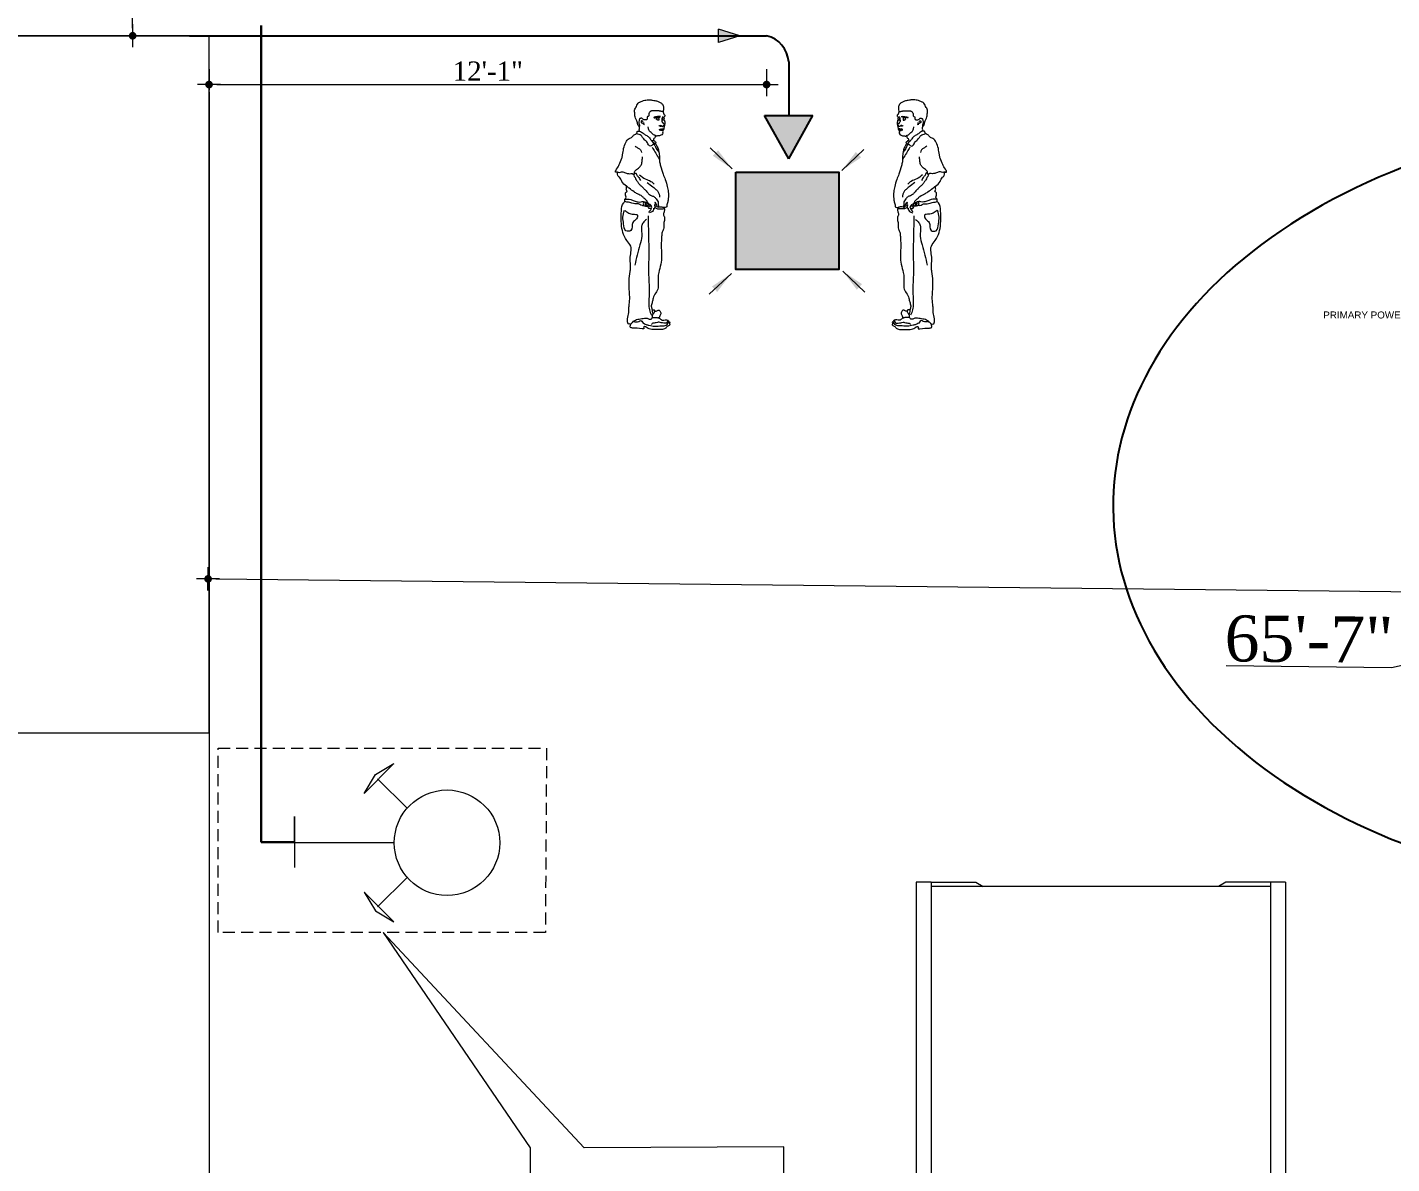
# Model space of a CAD drawing. Header units: inches. Extents: x -250485 to 735580, y -140410 to 288049.
# Drawn here: x 16650.7 to 17005.5, y 21759.8 to 22055.3 of the extents above; entities that cross this region are included whole.
import ezdxf

# ---------------------------------------------------------------- set-up
doc = ezdxf.new("R2010")
doc.units = ezdxf.units.IN
doc.header["$MEASUREMENT"] = 0
doc.header["$PDMODE"] = 35
doc.linetypes.add('0X01_5545_01P_02nd-M$0$0X01_5545_01P_02nd-M$0$10117_C2_FP00-LOADING$0$HIDDEN2', pattern=[4.75, 3.125, -1.625])
doc.linetypes.add('CONTINOUS', pattern=[0])
doc.layers.get('0').update_dxf_attribs({"lineweight": 0})
doc.layers.get('Defpoints').update_dxf_attribs({"lineweight": 0})
doc.layers.add('8', color=7, linetype='Continuous')
doc.layers.add('Sprinklar Branch Pipe..', color=10, linetype='Continuous')
doc.layers.add('BOUNDARY', color=7, linetype='Continuous', lineweight=0, true_color=0x999900)
for name, color, linetype, lineweight in [('DIEN HOA', 111, 'Continuous', 0), ('FPS- Pillar Hydrant', 1, 'Continuous', 25), ('Layer1', 134, 'Continuous', 0), ('MS Pipe', 1, 'Continuous', 18), ('Referance', 6, 'Continuous', 5), ('Text', 7, 'Continuous', 0), ('wall', 7, 'Continuous', 0)]:
    doc.layers.add(name, color=color, linetype=linetype, lineweight=lineweight)
doc.styles.add('REG', font='times.ttf')
doc.styles.get("Standard").update_dxf_attribs({"font": 'arialbd.ttf', "height": 24})
doc.dimstyles.new('1_4', dxfattribs={"dimtxt": 5, "dimasz": 2, "dimexe": 0, "dimexo": 1, "dimgap": 2, "dimtad": 0, "dimdec": 1, "dimzin": 3, "dimdsep": 46, "dimlunit": 4, "dimtxsty": 'Standard', "dimblk": 'OBLIQUE', "dimcen": 0, "dimclrd": 256, "dimclre": 256, "dimclrt": 142, "dimadec": 1, "dimazin": 1, "dimtfac": 0.5, "dimtdec": 1, "dimtix": 1, "dimtofl": 0, "dimtmove": 0, "dimatfit": 3, "dimfxl": 3, "dimtolj": 1, "dimtzin": 0, "dimlwd": -1, "dimlwe": -1, "dimarcsym": 0})
doc.dimstyles.new('Dim-Pres', dxfattribs={"dimtxt": 5.5, "dimasz": 2, "dimexe": 1.5, "dimexo": 1.5, "dimgap": 1, "dimtad": 3, "dimdec": 0, "dimzin": 3, "dimdsep": 46, "dimlunit": 4, "dimtxsty": 'REG', "dimblk": 'point', "dimcen": 2, "dimclrd": 256, "dimclre": 256, "dimclrt": 7, "dimadec": 0, "dimazin": 0, "dimtfac": 0.75, "dimtdec": 0, "dimtmove": 1, "dimatfit": 3, "dimldrblk": 'point', "dimfxl": 0, "dimtolj": 1, "dimtzin": 0, "dimlwd": -1, "dimlwe": -1, "dimarcsym": 1})

# ---------------------------------------------------------------- blocks, each defined once
blk = doc.blocks.new('A$C43186C71')
at = {"layer": 'DIEN HOA'}
for p, q in [((0, 1500), (3184.1, 1500)), ((0, 1500), (0, 1440)), ((3184.1, 1500), (3184.1, 1440)), ((3416.1, 1491.8), (3899.1, 1491.8)), ((3899.1, 1491.8), (3948, 1431.8)), ((4122.7, 1431.8), (4122.7, 1491.8)), ((4122.7, 1491.8), (4150.7, 1491.8)), ((0, 1440), (3184.1, 1440)), ((0, 1440), (0, 1257.6)), ((17.8, 1440), (17.8, 60)), ((3060, 1440), (3060, 1003.1)), ((3120, 1440), (3120, 1003.1)), ((3356.1, 1431.8), (4114.6, 1431.8)), ((3356.1, 1401.8), (4140, 1401.8)), ((3326.1, 1371.8), (4106.1, 1371.8)), ((3236.1, 1311.8), (3236.1, 1003.1)), ((3266.1, 1311.8), (3266.1, 188.2)), ((0, 1257.6), (17.8, 1227.6)), ((4450.7, 1191.8), (4450.7, 308.2)), ((4390.7, 1161.8), (4390.7, 338.2)), ((3036.8, 943.1), (3036.8, 556.9)), ((3060, 943.1), (3060, 556.9)), ((3120, 943.1), (3120, 556.9)), ((3236.1, 943.1), (3236.1, 556.9)), ((4068.8, 750), (4085.2, 873.7)), ((4085.2, 873.7), (4265.1, 873.8)), ((4206, 750.1), (4068.8, 750)), ((4068.8, 750), (4085.2, 626.3)), ((4085.2, 626.3), (4265.1, 626.2)), ((3060, 496.9), (3060, 60)), ((3120, 496.9), (3120, 60)), ((3236.1, 496.9), (3236.1, 188.2)), ((0, 242.4), (17.8, 272.4)), ((0, 60), (0, 242.4)), ((3326.1, 128.2), (4106.1, 128.2)), ((0, 60), (3184.1, 60)), ((0, 60), (0, 0)), ((3184.1, 60), (3184.1, 0)), ((3356.1, 98.2), (4140, 98.2)), ((3356.1, 68.2), (4120.7, 68.2)), ((3899.1, 8.2), (3948, 68.2)), ((4122.7, 68.2), (4122.7, 8.2)), ((3416.1, 8.2), (3899.1, 8.2)), ((4122.7, 8.2), (4150.7, 8.2)), ((0, 0), (3184.1, 0))]:
    blk.add_line(p, q, dxfattribs=at)
for points in [[(3036.8, 1003.1), (3266.1, 1003.1), (3266.1, 943.1), (3036.8, 943.1)], [(3035.6, 901.1), (2902.6, 901.1), (2902.6, 599.1), (3035.6, 599.1)], [(3036.8, 496.9), (3266.1, 496.9), (3266.1, 556.9), (3036.8, 556.9)]]:
    blk.add_lwpolyline(points, close=True, dxfattribs=at)
for centre, radius, start, end in [((3416.1, 1311.8), 180, 90, 180), ((4150.7, 1191.8), 300, 0, 90), ((3356.1, 1311.8), 120, 90, 180), ((3356.1, 1311.8), 90, 90, 180), ((4114.6, 1191.8), 240, 9.2506, 90), ((4120.7, 1161.8), 270, 0, 90), ((4140, 1221.8), 180, 9.777, 90), ((3326.1, 1311.8), 60, 90, 180), ((4106.1, 1251.8), 120, 0, 90), ((1402.1, 750), 2868.3, 349.9245, 10.0755), ((1402.1, 750), 2958.3, 350.223, 9.777), ((1402.1, 750), 2988.3, 350.7494, 9.2506), ((4211, 806.6), 56.9, 264.933, 6.6458), ((4211, 693.4), 56.9, 353.3542, 95.067), ((4120.7, 338.2), 270, 270, 0), ((4150.7, 308.2), 300, 270, 0), ((4106.1, 248.2), 120, 270, 0), ((4114.6, 308.2), 240, 270, 350.7494), ((4140, 278.2), 180, 270, 350.223), ((3356.1, 188.2), 120, 180, 270), ((3416.1, 188.2), 180, 180, 270), ((3326.1, 188.2), 60, 180, 270), ((3356.1, 188.2), 90, 180, 270)]:
    blk.add_arc(centre, radius, start, end, dxfattribs=at)
blk = doc.blocks.new('MAN')
for points, knots in [([(-42668.167, 31194.076), (-42668.157, 31194.098), (-42668.155, 31194.157), (-42668.17, 31194.243), (-42668.235, 31194.308), (-42668.311, 31194.345), (-42668.39, 31194.366), (-42668.472, 31194.378), (-42668.544, 31194.394), (-42668.619, 31194.382), (-42668.687, 31194.378), (-42668.755, 31194.356), (-42668.804, 31194.327), (-42668.854, 31194.309), (-42668.887, 31194.264), (-42668.918, 31194.189), (-42668.98, 31194.107), (-42668.954, 31193.993), (-42668.959, 31193.9), (-42668.914, 31193.832), (-42668.897, 31193.777), (-42668.882, 31193.72), (-42668.867, 31193.681), (-42668.829, 31193.617), (-42668.83, 31193.695), (-42668.849, 31193.739), (-42668.844, 31193.799), (-42668.837, 31193.842), (-42668.824, 31193.873), (-42668.801, 31193.869), (-42668.784, 31193.876), (-42668.765, 31193.876), (-42668.747, 31193.865), (-42668.732, 31193.843), (-42668.702, 31193.834), (-42668.669, 31193.83), (-42668.641, 31193.832), (-42668.62, 31193.844), (-42668.605, 31193.874), (-42668.623, 31193.926), (-42668.575, 31193.925), (-42668.563, 31193.951), (-42668.569, 31193.981), (-42668.563, 31194.016), (-42668.551, 31194.053), (-42668.524, 31194.062), (-42668.504, 31194.078), (-42668.478, 31194.077), (-42668.455, 31194.078), (-42668.434, 31194.081), (-42668.412, 31194.083), (-42668.387, 31194.086), (-42668.359, 31194.079), (-42668.333, 31194.087), (-42668.312, 31194.078), (-42668.294, 31194.081), (-42668.279, 31194.078), (-42668.259, 31194.067), (-42668.236, 31194.071), (-42668.211, 31194.062), (-42668.189, 31194.066), (-42668.17, 31194.069), (-42668.167, 31194.076)], [0, 0, 0, 0, 1.811581, 4.449191, 6.406894, 8.612789, 10.954555, 12.619753, 14.984025, 16.606638, 18.339838, 20.293277, 21.989618, 22.742457, 24.27072, 26.086631, 29.108798, 31.593136, 34.683397, 35.98875, 37.732233, 39.173396, 40.317907, 41.486596, 42.685774, 43.946621, 45.808047, 46.914357, 47.426631, 48.075778, 48.438228, 48.884098, 49.476798, 49.935563, 50.881357, 51.763573, 52.523545, 53.001517, 53.53968, 54.996326, 55.855416, 56.282658, 56.982779, 58.179211, 59.081822, 59.633437, 60.284781, 60.957562, 61.601752, 62.050756, 62.61162, 63.311826, 63.965669, 64.721891, 65.353758, 65.577823, 66.094248, 66.557791, 67.263012, 67.840385, 68.470736, 69.05441, 69.05441, 69.05441, 69.05441]), ([(-42668.167, 31194.076), (-42668.167, 31194.057), (-42668.167, 31194.03), (-42668.155, 31194), (-42668.148, 31193.982), (-42668.138, 31193.965), (-42668.112, 31193.947), (-42668.141, 31193.918), (-42668.15, 31193.887), (-42668.144, 31193.857), (-42668.154, 31193.828), (-42668.132, 31193.809), (-42668.127, 31193.771), (-42668.126, 31193.725), (-42668.133, 31193.67), (-42668.145, 31193.627), (-42668.156, 31193.591), (-42668.152, 31193.56), (-42668.173, 31193.549), (-42668.175, 31193.532), (-42668.189, 31193.509), (-42668.182, 31193.477), (-42668.181, 31193.427), (-42668.23, 31193.404), (-42668.278, 31193.387), (-42668.321, 31193.382), (-42668.355, 31193.378), (-42668.379, 31193.385), (-42668.389, 31193.397), (-42668.397, 31193.4), (-42668.439, 31193.416)], [0, 0, 0, 0, 1.476791, 2.038834, 2.44738, 2.940545, 3.606275, 4.404562, 5.368394, 6.102104, 6.784151, 7.403384, 8.093936, 9.670907, 11.002315, 12.27248, 13.130692, 13.914144, 14.340655, 14.714193, 15.179529, 16.337536, 17.154913, 18.758978, 19.836591, 21.162835, 22.042451, 22.467816, 23.009793, 23.164992, 23.164992, 23.164992, 23.164992]), ([(-42669.194, 31191.989), (-42669.24, 31192.025), (-42669.324, 31192.091), (-42669.355, 31192.217), (-42669.426, 31192.261), (-42669.451, 31192.311), (-42669.42, 31192.389), (-42669.53, 31192.361), (-42669.437, 31192.494), (-42669.389, 31192.588), (-42669.328, 31192.734), (-42669.289, 31192.882), (-42669.276, 31193.036), (-42669.225, 31193.193), (-42669.14, 31193.317), (-42669.024, 31193.34), (-42668.992, 31193.43), (-42668.904, 31193.429), (-42668.904, 31193.485), (-42668.879, 31193.521), (-42668.825, 31193.499), (-42668.839, 31193.558), (-42668.827, 31193.596), (-42668.833, 31193.626), (-42668.836, 31193.641)], [0, 0, 0, 0, 4.444786, 8.00712, 9.13449, 10.706847, 12.109938, 13.489839, 15.627272, 19.481051, 24.272312, 26.839183, 31.396906, 36.000072, 39.63065, 42.26371, 44.242197, 46.091119, 47.291294, 47.989546, 49.108712, 50.087095, 51.290327, 52.389876, 52.389876, 52.389876, 52.389876]), ([(-42668.728, 31193.783), (-42668.733, 31193.786), (-42668.745, 31193.793), (-42668.762, 31193.81), (-42668.787, 31193.798), (-42668.783, 31193.773), (-42668.778, 31193.748), (-42668.753, 31193.743), (-42668.737, 31193.725), (-42668.707, 31193.718), (-42668.716, 31193.691), (-42668.691, 31193.7), (-42668.705, 31193.721), (-42668.715, 31193.739), (-42668.712, 31193.752), (-42668.711, 31193.759)], [0, 0, 0, 0, 0.477472, 1.089802, 1.561811, 2.182298, 2.831349, 3.267774, 4.001923, 4.728793, 5.087943, 5.38069, 6.004884, 6.443304, 6.98751, 6.98751, 6.98751, 6.98751]), ([(-42668.439, 31193.416), (-42668.494, 31193.466), (-42668.549, 31193.505), (-42668.579, 31193.583), (-42668.586, 31193.625), (-42668.589, 31193.64)], [0, 0, 0, 0, 2.856988, 5.048503, 6.18321, 6.18321, 6.18321, 6.18321]), ([(-42668.251, 31193.934), (-42668.267, 31193.928), (-42668.291, 31193.917), (-42668.329, 31193.924), (-42668.366, 31193.906), (-42668.398, 31193.919), (-42668.439, 31193.89), (-42668.396, 31193.889), (-42668.366, 31193.903), (-42668.317, 31193.903), (-42668.283, 31193.905), (-42668.253, 31193.907), (-42668.255, 31193.922), (-42668.257, 31193.93)], [0, 0, 0, 0, 1.255216, 2.009378, 2.825859, 4.21543, 4.737531, 5.406538, 6.195457, 7.772113, 8.736503, 9.142541, 9.687629, 9.687629, 9.687629, 9.687629]), ([(-42668.363, 31193.861), (-42668.356, 31193.866), (-42668.341, 31193.878), (-42668.32, 31193.887), (-42668.283, 31193.887), (-42668.296, 31193.851), (-42668.287, 31193.818), (-42668.312, 31193.82), (-42668.329, 31193.827), (-42668.345, 31193.837), (-42668.363, 31193.847), (-42668.36, 31193.857), (-42668.359, 31193.862)], [0, 0, 0, 0, 0.636975, 1.434186, 1.870458, 3.014156, 3.501638, 3.954476, 4.398034, 5.048741, 5.428585, 5.761573, 5.761573, 5.761573, 5.761573]), ([(-42668.292, 31193.672), (-42668.285, 31193.664), (-42668.268, 31193.646), (-42668.253, 31193.684), (-42668.235, 31193.673), (-42668.219, 31193.672), (-42668.209, 31193.651), (-42668.177, 31193.636), (-42668.163, 31193.661), (-42668.161, 31193.67), (-42668.159, 31193.681)], [0, 0, 0, 0, 0.657006, 1.483154, 1.653956, 2.116015, 2.706476, 3.671286, 4.330769, 4.746178, 4.746178, 4.746178, 4.746178]), ([(-42668.282, 31193.548), (-42668.278, 31193.554), (-42668.269, 31193.566), (-42668.246, 31193.577), (-42668.225, 31193.579), (-42668.208, 31193.57), (-42668.196, 31193.583), (-42668.175, 31193.581), (-42668.162, 31193.575), (-42668.154, 31193.571)], [0, 0, 0, 0, 0.494527, 1.161011, 1.872615, 2.11876, 2.485951, 2.97225, 3.621107, 3.621107, 3.621107, 3.621107]), ([(-42668.282, 31193.548), (-42668.27, 31193.549), (-42668.248, 31193.55), (-42668.219, 31193.552), (-42668.197, 31193.558), (-42668.178, 31193.562), (-42668.164, 31193.562), (-42668.157, 31193.562)], [0, 0, 0, 0, 0.927583, 1.685774, 2.197028, 2.663229, 3.224351, 3.224351, 3.224351, 3.224351]), ([(-42668.262, 31193.665), (-42668.255, 31193.66), (-42668.24, 31193.649), (-42668.223, 31193.659), (-42668.215, 31193.664)], [0, 0, 0, 0, 0.627072, 1.31637, 1.31637, 1.31637, 1.31637]), ([(-42668.169, 31193.926), (-42668.181, 31193.913), (-42668.198, 31193.895), (-42668.193, 31193.855), (-42668.219, 31193.797), (-42668.19, 31193.752), (-42668.161, 31193.723)], [0, 0, 0, 0, 1.237423, 1.785831, 2.999842, 5.719744, 5.719744, 5.719744, 5.719744]), ([(-42668.148, 31193.831), (-42668.164, 31193.825), (-42668.179, 31193.822), (-42668.209, 31193.833), (-42668.192, 31193.858), (-42668.2, 31193.88), (-42668.182, 31193.894), (-42668.165, 31193.89), (-42668.135, 31193.891), (-42668.155, 31193.848), (-42668.148, 31193.828), (-42668.146, 31193.824)], [0, 0, 0, 0, 0.651795, 1.272999, 1.901174, 2.389786, 2.922884, 3.20435, 3.752437, 5.096161, 5.440253, 5.440253, 5.440253, 5.440253]), ([(-42668.177, 31193.741), (-42668.164, 31193.732), (-42668.14, 31193.715), (-42668.144, 31193.673), (-42668.161, 31193.664), (-42668.167, 31193.66)], [0, 0, 0, 0, 1.178862, 2.105908, 2.623159, 2.623159, 2.623159, 2.623159]), ([(-42668.839, 31193.512), (-42668.815, 31193.507), (-42668.757, 31193.497), (-42668.699, 31193.419), (-42668.598, 31193.389), (-42668.538, 31193.311), (-42668.491, 31193.243), (-42668.453, 31193.209), (-42668.403, 31193.184), (-42668.469, 31193.141), (-42668.508, 31193.078), (-42668.583, 31193.133), (-42668.609, 31193.211), (-42668.679, 31193.262), (-42668.736, 31193.329), (-42668.769, 31193.394), (-42668.841, 31193.427), (-42668.886, 31193.439), (-42668.912, 31193.447)], [0, 0, 0, 0, 1.820011, 4.379937, 6.972452, 9.639952, 11.684395, 13.240027, 13.890909, 15.089364, 17.376181, 19.015991, 20.756199, 23.775816, 25.31424, 27.561827, 29.125116, 31.193379, 31.193379, 31.193379, 31.193379]), ([(-42668.399, 31193.401), (-42668.395, 31193.384), (-42668.388, 31193.355), (-42668.409, 31193.318), (-42668.439, 31193.302), (-42668.439, 31193.266), (-42668.411, 31193.243), (-42668.395, 31193.219), (-42668.358, 31193.202), (-42668.395, 31193.181), (-42668.367, 31193.146), (-42668.35, 31193.103), (-42668.309, 31193.041), (-42668.296, 31192.955), (-42668.276, 31192.865), (-42668.266, 31192.769), (-42668.277, 31192.661), (-42668.228, 31192.508), (-42668.189, 31192.343), (-42668.102, 31192.158), (-42668.061, 31191.993), (-42668.023, 31191.818), (-42668.021, 31191.673), (-42668.041, 31191.562), (-42668.053, 31191.494), (-42668.08, 31191.452), (-42668.052, 31191.398), (-42668.109, 31191.394), (-42668.169, 31191.398), (-42668.117, 31191.333), (-42668.145, 31191.279), (-42668.161, 31191.227), (-42668.168, 31191.181), (-42668.141, 31191.147), (-42668.129, 31191.097), (-42668.133, 31191.037), (-42668.157, 31190.983), (-42668.153, 31190.9), (-42668.146, 31190.804), (-42668.209, 31190.697), (-42668.213, 31190.544), (-42668.232, 31190.326), (-42668.208, 31190.068), (-42668.228, 31189.81), (-42668.312, 31189.567), (-42668.318, 31189.347), (-42668.295, 31189.148), (-42668.378, 31189.013), (-42668.455, 31188.89), (-42668.467, 31188.763), (-42668.511, 31188.67), (-42668.496, 31188.601), (-42668.483, 31188.549), (-42668.445, 31188.547), (-42668.409, 31188.541), (-42668.406, 31188.523), (-42668.405, 31188.513)], [0, 0, 0, 0, 1.271323, 2.222562, 3.033549, 3.651759, 4.643689, 5.570946, 6.23263, 6.743931, 7.837045, 8.694088, 10.550729, 13.375204, 15.281365, 17.669213, 20.752351, 23.533917, 29.847543, 33.867707, 39.157248, 42.879991, 47.583022, 50.168866, 51.606399, 52.876658, 53.798649, 55.133343, 56.087954, 57.309786, 59.269443, 60.522708, 61.626227, 62.631998, 63.693077, 65.521138, 67.129485, 68.103388, 71.922543, 74.231734, 77.366727, 83.45095, 91.175052, 97.14875, 103.218097, 110.749792, 114.080287, 118.172663, 122.435742, 125.109653, 127.90045, 130.000071, 130.390876, 131.858105, 132.317096, 133.047249, 133.047249, 133.047249, 133.047249]), ([(-42668.434, 31193.267), (-42668.435, 31193.257), (-42668.436, 31193.24), (-42668.463, 31193.244), (-42668.477, 31193.242), (-42668.486, 31193.241)], [0, 0, 0, 0, 0.646502, 1.008315, 1.768124, 1.768124, 1.768124, 1.768124]), ([(-42668.174, 31193.538), (-42668.181, 31193.536), (-42668.193, 31193.533), (-42668.211, 31193.531), (-42668.225, 31193.535), (-42668.239, 31193.535), (-42668.248, 31193.539), (-42668.282, 31193.548)], [0, 0, 0, 0, 0.538271, 0.96658, 1.327609, 1.639691, 2.071013, 2.071013, 2.071013, 2.071013]), ([(-42669.5, 31192.384), (-42669.483, 31192.381), (-42669.447, 31192.375), (-42669.369, 31192.362), (-42669.285, 31192.401), (-42669.219, 31192.352), (-42669.167, 31192.337), (-42669.101, 31192.327), (-42669.042, 31192.353), (-42668.975, 31192.299), (-42668.971, 31192.362), (-42668.963, 31192.397), (-42668.927, 31192.435), (-42668.878, 31192.463), (-42668.823, 31192.519), (-42668.764, 31192.594), (-42668.756, 31192.699), (-42668.747, 31192.77), (-42668.742, 31192.804)], [0, 0, 0, 0, 1.319373, 2.819057, 6.079373, 7.351194, 8.77233, 10.302514, 12.287407, 13.664671, 14.560358, 15.919578, 16.654215, 18.46207, 20.270332, 22.659902, 25.533603, 28.172379, 28.172379, 28.172379, 28.172379]), ([(-42668.945, 31193.095), (-42668.918, 31193.078), (-42668.868, 31193.045), (-42668.792, 31193), (-42668.777, 31192.949), (-42668.769, 31192.925)], [0, 0, 0, 0, 2.510776, 4.60314, 6.47111, 6.47111, 6.47111, 6.47111]), ([(-42668.474, 31193.069), (-42668.45, 31193.027), (-42668.399, 31192.934), (-42668.323, 31192.821), (-42668.284, 31192.742), (-42668.271, 31192.715)], [0, 0, 0, 0, 3.707463, 8.120828, 10.456919, 10.456919, 10.456919, 10.456919]), ([(-42668.44, 31193.159), (-42668.428, 31193.145), (-42668.394, 31193.108), (-42668.363, 31193.022), (-42668.316, 31192.966), (-42668.291, 31192.935)], [0, 0, 0, 0, 1.384888, 3.837808, 6.922161, 6.922161, 6.922161, 6.922161]), ([(-42668.382, 31193.167), (-42668.39, 31193.163), (-42668.405, 31193.154), (-42668.422, 31193.149), (-42668.429, 31193.147)], [0, 0, 0, 0, 0.70712, 1.317769, 1.317769, 1.317769, 1.317769]), ([(-42668.979, 31192.319), (-42668.982, 31192.31), (-42668.991, 31192.276), (-42668.948, 31192.227), (-42668.923, 31192.159), (-42668.87, 31192.098), (-42668.837, 31192.033), (-42668.776, 31191.991), (-42668.725, 31191.939), (-42668.675, 31191.879), (-42668.63, 31191.836), (-42668.599, 31191.806), (-42668.582, 31191.771), (-42668.536, 31191.754), (-42668.499, 31191.717), (-42668.432, 31191.705), (-42668.382, 31191.66), (-42668.344, 31191.604), (-42668.309, 31191.554), (-42668.305, 31191.497), (-42668.31, 31191.453), (-42668.273, 31191.411), (-42668.336, 31191.394), (-42668.337, 31191.445), (-42668.358, 31191.479), (-42668.369, 31191.509), (-42668.396, 31191.558), (-42668.402, 31191.507), (-42668.378, 31191.472), (-42668.426, 31191.467), (-42668.395, 31191.42), (-42668.397, 31191.391), (-42668.435, 31191.327), (-42668.426, 31191.405), (-42668.443, 31191.28), (-42668.491, 31191.277), (-42668.555, 31191.228), (-42668.56, 31191.304), (-42668.511, 31191.308), (-42668.492, 31191.377), (-42668.55, 31191.349), (-42668.584, 31191.392), (-42668.597, 31191.436), (-42668.632, 31191.46), (-42668.649, 31191.491), (-42668.637, 31191.524), (-42668.603, 31191.536), (-42668.635, 31191.601), (-42668.696, 31191.633), (-42668.769, 31191.725), (-42668.879, 31191.757), (-42668.993, 31191.841), (-42669.099, 31191.91), (-42669.168, 31191.968), (-42669.194, 31191.989)], [0, 0, 0, 0, 0.696703, 2.610756, 4.392378, 6.374536, 8.70235, 9.83625, 11.983873, 14.336932, 15.795312, 16.836409, 17.663608, 18.640938, 20.38665, 21.628864, 23.64657, 25.347786, 26.933937, 28.172121, 29.665548, 30.391823, 31.402206, 32.423722, 33.445237, 34.475759, 35.350436, 36.072298, 37.12682, 37.691771, 38.518423, 40.026731, 40.958758, 41.584507, 43.250772, 45.028212, 46.298675, 47.353197, 48.683401, 49.735654, 50.725653, 51.871262, 53.409827, 54.179588, 55.036799, 55.957281, 56.552937, 57.273672, 60.351962, 62.310989, 65.971409, 68.823395, 73.136679, 75.707005, 75.707005, 75.707005, 75.707005]), ([(-42668.974, 31192.332), (-42668.957, 31192.345), (-42668.922, 31192.373), (-42668.915, 31192.289), (-42668.85, 31192.241), (-42668.822, 31192.18), (-42668.804, 31192.142)], [0, 0, 0, 0, 1.25053, 2.59406, 4.497242, 7.604432, 7.604432, 7.604432, 7.604432]), ([(-42668.827, 31192.303), (-42668.776, 31192.26), (-42668.683, 31192.18), (-42668.522, 31192.137), (-42668.45, 31192.071), (-42668.42, 31192.043)], [0, 0, 0, 0, 5.055561, 9.308808, 12.443015, 12.443015, 12.443015, 12.443015]), ([(-42668.618, 31192.085), (-42668.563, 31192.046), (-42668.479, 31191.985), (-42668.379, 31191.902), (-42668.287, 31191.821), (-42668.278, 31191.735), (-42668.271, 31191.677)], [0, 0, 0, 0, 5.203885, 7.976949, 10.086391, 14.311881, 14.311881, 14.311881, 14.311881]), ([(-42668.471, 31188.333), (-42668.454, 31188.332), (-42668.413, 31188.331), (-42668.362, 31188.338), (-42668.317, 31188.327), (-42668.283, 31188.311), (-42668.244, 31188.292), (-42668.208, 31188.25), (-42668.144, 31188.266), (-42668.091, 31188.264), (-42668.033, 31188.264), (-42668.02, 31188.222), (-42667.973, 31188.201), (-42668.004, 31188.161), (-42667.979, 31188.127), (-42668.028, 31188.106), (-42668.07, 31188.071), (-42668.14, 31187.996), (-42668.263, 31188.007), (-42668.389, 31187.995), (-42668.503, 31188.002), (-42668.589, 31188.024), (-42668.635, 31188.052), (-42668.664, 31188.079), (-42668.694, 31188.089), (-42668.72, 31188.062), (-42668.666, 31187.991), (-42668.908, 31188.046), (-42668.987, 31188.032), (-42669.112, 31188.056), (-42669.079, 31188.109), (-42669.072, 31188.16), (-42669.154, 31188.135), (-42669.182, 31188.292), (-42669.113, 31188.422), (-42669.133, 31188.597), (-42669.098, 31188.77), (-42669.102, 31189.017), (-42669.131, 31189.308), (-42669.099, 31189.555), (-42669.064, 31189.76), (-42669.122, 31189.992), (-42669.008, 31190.286), (-42669.265, 31190.544), (-42669.35, 31190.901), (-42669.338, 31191.25), (-42669.317, 31191.48), (-42669.225, 31191.563), (-42669.246, 31191.627), (-42669.178, 31191.673), (-42669.238, 31191.752), (-42669.211, 31191.826), (-42669.151, 31191.837), (-42669.205, 31191.879), (-42669.188, 31191.931), (-42669.191, 31191.966), (-42669.194, 31191.989)], [0, 0, 0, 0, 1.345772, 3.126476, 3.877028, 4.924028, 5.962997, 7.225725, 8.788034, 10.475136, 11.645461, 12.613793, 13.536902, 14.754121, 15.36985, 16.005821, 17.972862, 20.187235, 23.204409, 26.812127, 30.102798, 31.88384, 33.623659, 34.148602, 34.963321, 35.767129, 36.143073, 40.885691, 44.150268, 46.18356, 47.481583, 48.239712, 49.243926, 51.953399, 56.770696, 61.582801, 64.672256, 70.352466, 80.4591, 87.103771, 89.477505, 96.342906, 105.296462, 110.255394, 122.509514, 132.159801, 137.852171, 139.085577, 141.10603, 141.740897, 144.762795, 146.348652, 147.006116, 148.356943, 149.304963, 151.05263, 151.05263, 151.05263, 151.05263]), ([(-42669.232, 31191.311), (-42669.198, 31191.283), (-42669.129, 31191.227), (-42669.015, 31191.196), (-42668.857, 31191.212), (-42668.905, 31191.044), (-42669.072, 31190.988), (-42668.992, 31190.726), (-42669.263, 31190.722), (-42669.265, 31190.94), (-42669.307, 31191.122), (-42669.268, 31191.249), (-42669.248, 31191.315)], [0, 0, 0, 0, 3.286135, 6.690611, 9.602914, 12.312333, 16.17362, 21.998899, 25.588204, 30.674427, 35.436395, 40.589012, 40.589012, 40.589012, 40.589012]), ([(-42669.232, 31191.626), (-42669.206, 31191.624), (-42669.153, 31191.62), (-42669.063, 31191.622), (-42668.976, 31191.563), (-42668.874, 31191.55), (-42668.79, 31191.536), (-42668.74, 31191.564), (-42668.702, 31191.539), (-42668.739, 31191.504), (-42668.704, 31191.464), (-42668.77, 31191.431), (-42668.815, 31191.49), (-42668.891, 31191.494), (-42668.965, 31191.492), (-42669.034, 31191.507), (-42669.103, 31191.535), (-42669.173, 31191.538), (-42669.219, 31191.554), (-42669.24, 31191.562)], [0, 0, 0, 0, 2.03757, 4.090476, 6.751767, 9.769148, 11.951446, 13.217876, 13.66382, 14.872502, 15.669851, 16.774098, 18.61625, 20.611243, 22.311034, 24.364991, 25.973301, 28.004373, 29.695791, 29.695791, 29.695791, 29.695791]), ([(-42668.745, 31191.448), (-42668.733, 31191.447), (-42668.705, 31191.445), (-42668.678, 31191.441), (-42668.663, 31191.439)], [0, 0, 0, 0, 0.948179, 2.126984, 2.126984, 2.126984, 2.126984]), ([(-42668.721, 31191.551), (-42668.708, 31191.551), (-42668.682, 31191.55), (-42668.66, 31191.538), (-42668.649, 31191.532)], [0, 0, 0, 0, 1.047429, 1.939912, 1.939912, 1.939912, 1.939912]), ([(-42668.634, 31191.52), (-42668.643, 31191.528), (-42668.657, 31191.54), (-42668.676, 31191.51), (-42668.66, 31191.48), (-42668.669, 31191.449), (-42668.656, 31191.428), (-42668.631, 31191.425), (-42668.612, 31191.431), (-42668.602, 31191.434)], [0, 0, 0, 0, 0.727208, 1.097977, 2.295282, 3.115099, 3.369182, 4.037374, 4.867833, 4.867833, 4.867833, 4.867833]), ([(-42668.611, 31191.552), (-42668.598, 31191.527), (-42668.579, 31191.492), (-42668.519, 31191.475), (-42668.531, 31191.445), (-42668.533, 31191.409), (-42668.567, 31191.448), (-42668.585, 31191.472), (-42668.604, 31191.512), (-42668.626, 31191.518), (-42668.634, 31191.52)], [0, 0, 0, 0, 2.134154, 3.032972, 3.813837, 4.33821, 5.046644, 6.324563, 7.426977, 8.023883, 8.023883, 8.023883, 8.023883]), ([(-42668.501, 31191.351), (-42668.494, 31191.367), (-42668.48, 31191.398), (-42668.503, 31191.439), (-42668.521, 31191.467), (-42668.536, 31191.476), (-42668.541, 31191.479)], [0, 0, 0, 0, 1.228652, 2.493903, 3.295504, 3.802629, 3.802629, 3.802629, 3.802629]), ([(-42668.412, 31191.447), (-42668.392, 31191.443), (-42668.361, 31191.435), (-42668.319, 31191.394), (-42668.268, 31191.412), (-42668.222, 31191.413), (-42668.186, 31191.404), (-42668.164, 31191.395), (-42668.152, 31191.39)], [0, 0, 0, 0, 1.58372, 2.438363, 4.219745, 5.161603, 6.055065, 7.010888, 7.010888, 7.010888, 7.010888]), ([(-42668.398, 31191.404), (-42668.387, 31191.391), (-42668.36, 31191.359), (-42668.3, 31191.348), (-42668.245, 31191.355), (-42668.195, 31191.353), (-42668.161, 31191.36), (-42668.143, 31191.363)], [0, 0, 0, 0, 1.270369, 3.159251, 4.304778, 5.573701, 6.978016, 6.978016, 6.978016, 6.978016]), ([(-42668.632, 31191.061), (-42668.668, 31191.033), (-42668.732, 31190.982), (-42668.799, 31190.815), (-42668.735, 31190.6), (-42668.857, 31190.244), (-42668.917, 31189.976), (-42668.959, 31189.788)], [0, 0, 0, 0, 3.458464, 6.208956, 13.261117, 19.638004, 34.525588, 34.525588, 34.525588, 34.525588]), ([(-42668.59, 31191.159), (-42668.587, 31191.035), (-42668.581, 31190.801), (-42668.577, 31190.446), (-42668.56, 31190.071), (-42668.59, 31189.671), (-42668.554, 31189.212), (-42668.568, 31188.843), (-42668.568, 31188.549), (-42668.518, 31188.449), (-42668.493, 31188.4)], [0, 0, 0, 0, 9.48829, 18.048907, 27.288116, 38.319198, 48.871727, 62.569352, 66.911737, 71.074319, 71.074319, 71.074319, 71.074319]), ([(-42668.502, 31188.648), (-42668.495, 31188.62), (-42668.484, 31188.57), (-42668.475, 31188.494), (-42668.462, 31188.45), (-42668.455, 31188.426)], [0, 0, 0, 0, 2.22079, 3.951806, 5.82185, 5.82185, 5.82185, 5.82185]), ([(-42669.078, 31188.146), (-42669.057, 31188.166), (-42669.023, 31188.199), (-42668.973, 31188.25), (-42668.908, 31188.276), (-42668.837, 31188.292), (-42668.761, 31188.3), (-42668.69, 31188.311), (-42668.609, 31188.325), (-42668.55, 31188.27), (-42668.462, 31188.302), (-42668.475, 31188.381), (-42668.452, 31188.439), (-42668.41, 31188.465), (-42668.407, 31188.494), (-42668.405, 31188.513)], [0, 0, 0, 0, 2.238323, 3.643845, 5.43778, 7.444975, 9.294179, 11.278221, 13.07935, 15.299738, 16.730122, 18.997018, 20.489124, 21.270768, 22.606829, 22.606829, 22.606829, 22.606829]), ([(-42668.993, 31188.228), (-42668.945, 31188.212), (-42668.874, 31188.188), (-42668.786, 31188.266), (-42668.738, 31188.174), (-42668.658, 31188.141), (-42668.542, 31188.107), (-42668.396, 31188.081), (-42668.241, 31188.108), (-42668.074, 31188.099), (-42668.03, 31188.18), (-42668.008, 31188.219)], [0, 0, 0, 0, 3.736914, 5.377079, 6.951998, 9.938171, 12.118544, 16.219995, 21.164876, 24.545282, 27.722903, 27.722903, 27.722903, 27.722903]), ([(-42668.05, 31188.261), (-42668.051, 31188.233), (-42668.055, 31188.171), (-42668.154, 31188.173), (-42668.222, 31188.186), (-42668.281, 31188.202), (-42668.339, 31188.198), (-42668.397, 31188.174), (-42668.471, 31188.182), (-42668.488, 31188.145), (-42668.493, 31188.135)], [0, 0, 0, 0, 1.916808, 4.138599, 6.06899, 7.588123, 8.730362, 10.414401, 12.582965, 13.379566, 13.379566, 13.379566, 13.379566]), ([(-42668.405, 31188.513), (-42668.398, 31188.511), (-42668.378, 31188.506), (-42668.344, 31188.511), (-42668.316, 31188.535), (-42668.274, 31188.54), (-42668.252, 31188.501), (-42668.231, 31188.469), (-42668.239, 31188.414), (-42668.262, 31188.374), (-42668.282, 31188.327), (-42668.301, 31188.324), (-42668.31, 31188.323)], [0, 0, 0, 0, 0.49964, 1.607877, 2.455851, 3.317888, 4.421214, 5.489833, 6.254752, 8.46159, 9.197997, 9.862082, 9.862082, 9.862082, 9.862082])]:
    blk.add_open_spline(points, degree=3, knots=knots)
blk = doc.blocks.new('_Oblique')
at = {"color": 0, "linetype": 'ByBlock', "lineweight": -2}
blk.add_line((-0.5, -0.5), (0.5, 0.5), dxfattribs=at)
blk = doc.blocks.new('FFFF')
at = {"layer": 'wall', "lineweight": 53, "ltscale": 100000}
blk.add_hatch(color=3, dxfattribs=at).paths.add_polyline_path([(-42336, 31265.5), (-42339.5, 31254.5), (-42332.5, 31254.5)])
at = {"layer": 'wall', "color": 3, "ltscale": 100000}
for p, q in [((-42336, 31265.5), (-42339.5, 31254.5)), ((-42336, 31265.5), (-42332.5, 31254.5)), ((-42339.5, 31254.5), (-42332.5, 31254.5))]:
    blk.add_line(p, q, dxfattribs=at)
blk = doc.blocks.new('FPS- Pillar Hydrant')
at = {"layer": 'FPS- Pillar Hydrant', "lineweight": 0}
for p, q in [((-4332.24, -11785.1), (-4333.39, -11783.95)), ((-4333.39, -11783.95), (-4331.04, -11786.3)), ((-4333.39, -11783.95), (-4331.04, -11786.3)), ((-4331.95, -11784.81), (-4333.39, -11783.95)), ((-4332.11, -11785.13), (-4334.44, -11787.46)), ((-4331.04, -11786.3), (-4331.95, -11784.81)), ((-4325.55, -11792.25), (-4325.55, -11788.24)), ((-4333.42, -11790.19), (-4325.55, -11790.19)), ((-4325.55, -11790.19), (-4325.55, -11792.25)), ((-4332.11, -11795.24), (-4334.44, -11792.92)), ((-4333.39, -11796.43), (-4331.04, -11794.08)), ((-4333.39, -11796.43), (-4331.04, -11794.08)), ((-4331.04, -11794.08), (-4331.95, -11795.56)), ((-4332.24, -11795.27), (-4333.39, -11796.43)), ((-4331.95, -11795.56), (-4333.39, -11796.43))]:
    blk.add_line(p, q, dxfattribs=at)
blk.add_circle((-4337.58, -11790.19), 4.16, dxfattribs=at)
blk = doc.blocks.new('dot')
at = {"color": 4}
for p, q in [((-1.5, 0), (1.5, 0)), ((0, 1.5), (0, -1.5))]:
    blk.add_line(p, q, dxfattribs=at)
at = {"color": 6, "const_width": 0.5}
blk.add_lwpolyline([(-0.25, 0, 1), (0.25, 0, 1)], format="xyb", close=True, dxfattribs=at)
blk = doc.blocks.new('point')
blk.add_blockref('dot', (0, 0))
blk = doc.blocks.new('*D347')
at = {"layer": 'Defpoints', "color": 0, "ltscale": 30, "transparency": 16777216}
for p in [(16678.11, 22204.89), (16702.06, 22204.89, -2.42), (16697.98, 22053.11, -1.21)]:
    blk.add_point(p, dxfattribs=at)
at = {"layer": 'Layer1', "ltscale": 30, "transparency": 16777216}
for p, q in [((16682.08, 22204.89), (16676.61, 22204.89)), ((16678.11, 22055.11), (16678.11, 22202.89)), ((16682.1, 22053.11), (16676.61, 22053.11))]:
    blk.add_line(p, q, dxfattribs=at)
at = {"layer": 'Layer1', "ltscale": 30, "transparency": 16777216, "xscale": 2, "yscale": 2, "zscale": 2}
for p, rotation in [((16678.11, 22204.89), 90), ((16678.11, 22053.11), 270)]:
    blk.add_blockref('point', p, dxfattribs=dict(at, rotation=rotation))
at = {"layer": 'Layer1', "color": 7, "ltscale": 30, "transparency": 16777216, "insert": (16671, 22129), "char_height": 12, "attachment_point": 5, "rotation": 90, "style": 'REG'}
blk.add_mtext('\\A1;12\'-8"', dxfattribs=at)
blk = doc.blocks.new('*D348')
at = {"layer": 'Defpoints', "color": 0, "ltscale": 30, "transparency": 16777216}
for p in [(16697.98, 22053.11, -1.21), (16842.97, 22053.12, -1.21), (16842.97, 22040.43)]:
    blk.add_point(p, dxfattribs=at)
at = {"layer": 'Layer1', "ltscale": 30, "transparency": 16777216}
for p, q in [((16697.98, 22044.41), (16697.98, 22038.93)), ((16842.97, 22044.41), (16842.97, 22038.93)), ((16699.98, 22040.43), (16840.97, 22040.43))]:
    blk.add_line(p, q, dxfattribs=at)
at = {"layer": 'Layer1', "ltscale": 30, "transparency": 16777216, "xscale": 2, "yscale": 2, "zscale": 2, "rotation": 180}
blk.add_blockref('point', (16697.98, 22040.43), dxfattribs=at)
at = {"layer": 'Layer1', "ltscale": 30, "transparency": 16777216, "xscale": 2, "yscale": 2, "zscale": 2}
blk.add_blockref('point', (16842.97, 22040.43), dxfattribs=at)
at = {"layer": 'Layer1', "color": 7, "ltscale": 30, "transparency": 16777216, "insert": (16770.47, 22043.93), "char_height": 5, "attachment_point": 5, "style": 'REG'}
blk.add_mtext('\\A1;12\'-1"', dxfattribs=at)
blk = doc.blocks.new('*D349')
at = {"layer": 'Defpoints', "color": 0, "ltscale": 30, "transparency": 16777216}
for p in [(16698.03, 21940.79, 24.31), (17485.2, 21932.48, -1.2), (17484.89, 21903.57)]:
    blk.add_point(p, dxfattribs=at)
at = {"layer": 'Layer1', "ltscale": 30, "transparency": 16777216}
for p, q in [((16697.76, 21914.67), (16697.71, 21910.38)), ((16699.73, 21911.86), (17482.89, 21903.59)), ((17091.31, 21907.72), (17005.45, 21888.78)), ((17484.94, 21907.57), (17484.88, 21902.07)), ((17005.45, 21888.78), (16962.49, 21889.23))]:
    blk.add_line(p, q, dxfattribs=at)
at = {"layer": 'Layer1', "ltscale": 30, "transparency": 16777216, "xscale": 2, "yscale": 2, "zscale": 2}
for p, rotation in [((16697.73, 21911.88), 179.3955055689931), ((17484.89, 21903.57), 359.3955055689931)]:
    blk.add_blockref('point', p, dxfattribs=dict(at, rotation=rotation))
at = {"layer": 'Layer1', "color": 7, "ltscale": 30, "transparency": 16777216, "insert": (16984.05, 21896.13), "char_height": 12, "attachment_point": 5, "rotation": 359.3955, "style": 'REG'}
blk.add_mtext('\\A1;65\'-7"', dxfattribs=at)

msp = doc.modelspace()

# ---------------------------------------------------------------- hatches: boundary and pattern name
at = {"layer": 'wall', "lineweight": 25, "ltscale": 100000}
for points in [[(16854.97, 22032.37), (16842.47, 22032.37), (16848.72, 22021.12)], [(16834.97, 22017.62), (16861.72, 22017.62), (16861.72, 21992.37), (16834.97, 21992.37)]]:
    msp.add_hatch(color=3, dxfattribs=at).paths.add_polyline_path(points)

# ---------------------------------------------------------------- linework, layer by layer
at = {"color": 3, "lineweight": 5, "elevation": 12.31}
msp.add_lwpolyline([(16781.46, 21763.88), (16781.74, 21695.89), (16847.77, 21696.16), (16847.49, 21764.15), (16795.52, 21763.94)], dxfattribs=at)
at = {"layer": 'BOUNDARY', "color": 8, "lineweight": 25, "ltscale": 20}
msp.add_ellipse((17082.69, 21930.95), major_axis=(-149.6, 0), ratio=0.676878, start_param=2.397407, end_param=8.407157, dxfattribs=at)
at = {"layer": 'Layer1', "ltscale": 30}
for p, q in [((15379.93, 22053.11, -1.21), (16692.92, 22053.11, -1.21)), ((16698.03, 22038.54, 24.31), (16698.03, 21464.85, 24.31))]:
    msp.add_line(p, q, dxfattribs=at)
at = {"layer": 'Layer1', "ltscale": 30, "elevation": -1.21}
msp.add_lwpolyline([(16697.98, 21876.86), (16697.98, 22053.11), (16401.99, 22053.11), (16401.99, 21871.86), (16698, 21871.86), (16698, 21876.86)], dxfattribs=at)
at = {"layer": 'Layer1', "color": 1, "lineweight": 30, "ltscale": 30, "elevation": 0.7}
msp.add_lwpolyline([(16711.53, 22055.78), (16711.53, 21843.43)], dxfattribs=at)
at = {"layer": 'MS Pipe', "color": 3, "linetype": '0X01_5545_01P_02nd-M$0$0X01_5545_01P_02nd-M$0$10117_C2_FP00-LOADING$0$HIDDEN2', "elevation": 0.7}
msp.add_lwpolyline([(16700.31, 21867.89), (16785.75, 21867.89), (16785.44, 21819.95), (16700.31, 21819.95)], close=True, dxfattribs=at)
at = {"layer": 'Referance', "color": 1, "lineweight": 30}
msp.add_line((16720.21, 21843.43, 0.7), (16711.53, 21843.43, 0.7), dxfattribs=at)
at = {"layer": 'Sprinklar Branch Pipe..', "color": 3, "linetype": 'CONTINOUS', "lineweight": 5, "ltscale": 10000}
for q in [(16781.46, 21763.88, 12.31), (16795.52, 21763.94, 12.31)]:
    msp.add_line((16743.22, 21819.95, 0.7), q, dxfattribs=at)
at = {"layer": 'wall', "color": 3, "lineweight": 25, "ltscale": 100000}
for p, q in [((16692.92, 22053.11, -1.21), (16842.97, 22053.12, -1.21)), ((16848.72, 22046.37, -1.21), (16848.72, 22032.37, -1.21)), ((16848.72, 22021.12, -1.21), (16842.47, 22032.37, -1.21)), ((16842.47, 22032.37, -1.21), (16854.97, 22032.37, -1.21)), ((16848.72, 22021.12, -1.21), (16854.97, 22032.37, -1.21))]:
    msp.add_line(p, q, dxfattribs=at)
at = {"layer": 'wall', "color": 3, "lineweight": 25, "ltscale": 100000, "elevation": -1.21}
msp.add_lwpolyline([(16834.97, 22017.62), (16861.72, 22017.62), (16861.72, 21992.37), (16834.97, 21992.37)], close=True, dxfattribs=at)
at = {"layer": 'wall', "color": 3, "lineweight": 25, "ltscale": 100000}
msp.add_arc((16841.31, 22045.88, -1.21), 7.42, 3.7407, 77.1114, dxfattribs=at)

# ---------------------------------------------------------------- block references
at = {"layer": '8', "color": 7, "lineweight": -3, "xscale": 3.297288513439526, "yscale": 3.297288512630985, "zscale": 3.297288514025476, "rotation": 180}
msp.add_blockref('FPS- Pillar Hydrant', (2457.61, -17032.4, 0.7), dxfattribs=at)
at = {"layer": 'DIEN HOA', "color": 7, "xscale": 0.0639999999984866, "yscale": 0.0639999999984866, "zscale": 0.06400000000000006, "rotation": 270}
msp.add_blockref('A$C43186C71', (16881.9, 21833.03, -1.19), dxfattribs=at)
at = {"layer": 'wall', "color": 1, "lineweight": 25, "xscale": -0.5, "yscale": 0.5, "zscale": 0.5, "rotation": 270}
msp.add_blockref('FFFF', (1203.22, 43221.12, -1.21), dxfattribs=at)
at = {"layer": 'wall', "color": 1, "lineweight": 25, "yscale": 9.349999999976717, "zscale": 9.35}
for p, xscale in [((415763.47, -269631.06, -1.21), 9.349999999976717), ((-382070.03, -269631.06, -1.21), -9.349999999976717)]:
    msp.add_blockref('MAN', p, dxfattribs=dict(at, xscale=xscale))

# ---------------------------------------------------------------- texts
at = {"layer": 'Text', "color": 44, "lineweight": -3, "insert": (16987.75, 21981.42, 1.13), "char_height": 1.8251, "width": 154.9203, "attachment_point": 1}
msp.add_mtext('{\\fArial|b0|i0|c0|p34;\\C7;PRIMARY POWER CONNECTION FROM SDB}', dxfattribs=at)

# ---------------------------------------------------------------- dimensions: what is measured, and where the dimension line sits
at = {"layer": 'Layer1', "ltscale": 30}
dim = msp.add_linear_dim(base=(16678.11, 22204.89), p1=(16697.98, 22053.11, -1.21), p2=(16702.06, 22204.89, -2.42), angle=90, dimstyle='Dim-Pres', override={"dimtxt": 12, "dimfxl": 4, "dimfxlon": 1}, dxfattribs=at)
dim.commit()
dim.dimension.update_dxf_attribs({"geometry": '*D347', "text_midpoint": (16671, 22129)})
dim = msp.add_linear_dim(base=(16842.97, 22040.43), p1=(16697.98, 22053.11, -1.21), p2=(16842.97, 22053.12, -1.21), dimstyle='Dim-Pres', override={"dimtxt": 5, "dimfxl": 4, "dimfxlon": 1}, dxfattribs=at)
dim.commit()
dim.dimension.update_dxf_attribs({"geometry": '*D348', "text_midpoint": (16770.47, 22043.93)})
dim = msp.add_linear_dim(base=(17484.89, 21903.57), p1=(16698.03, 21940.79, 24.31), p2=(17485.2, 21932.48, -1.2), angle=359.3955, dimstyle='Dim-Pres', override={"dimtxt": 12, "dimfxl": 4, "dimfxlon": 1}, dxfattribs=at)
dim.commit()
dim.dimension.update_dxf_attribs({"geometry": '*D349', "text_midpoint": (17004.45, 21888.79), "dimtype": 161})

# ---------------------------------------------------------------- leaders
at = {"layer": 'wall', "color": 3, "lineweight": 25, "ltscale": 100000}
for points, override in [([(16834.03, 22018.5, -1.21), (16828.26, 22023.95, -1.21)], {"dimscale": 3, "dimgap": 2, "dimtad": 0, "dimclrd": 3, "dimarcsym": 1}), ([(16862.51, 22018.07, -1.21), (16868.29, 22023.53, -1.21)], {"dimscale": 3, "dimclrd": 3, "dimarcsym": 1}), ([(16833.82, 21991.33, -1.21), (16828.04, 21985.88, -1.21)], {"dimscale": 3, "dimclrd": 3, "dimarcsym": 1}), ([(16862.76, 21991.92, -1.21), (16868.53, 21986.48, -1.21)], {"dimscale": 3, "dimclrd": 3, "dimarcsym": 1})]:
    msp.add_leader(points, dimstyle='1_4', override=override, dxfattribs=at)

doc.saveas('drawing.dxf')
